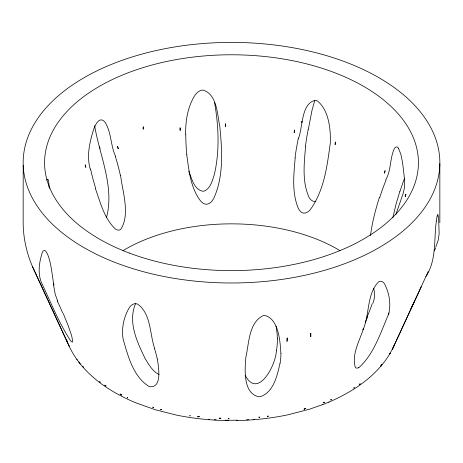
<?xml version="1.0" encoding="UTF-8"?>
<svg xmlns="http://www.w3.org/2000/svg" width="463" height="463" viewBox="0 0 463 463"><rect width="100%" height="100%" fill="white"/><g stroke="black" fill="none" stroke-linecap="round" stroke-linejoin="round"><path stroke-width="0.69" d="M23.196 165.349L23.15 221.696C23.109 238.81 27.155 255.836 34.592 271.231L68.935 345.722C81.581 373.259 108.273 391.287 135.428 402.654L155.279 409.743L176.472 415.097C193.632 418.61 211.134 420.387 228.647 420.589M185.663 134.131C185.431 121.057 187.625 107.509 194.362 96.136C196.046 93.659 198.205 91.136 201.214 90.314A5.429 4.462 -16 0 1 203.384 90.135C217.078 94.724 217.309 114.268 219.792 126.44C222.147 150.307 223.959 176.154 213.698 198.511C212.309 200.82 210.491 203.257 207.771 204.033A5.145 4.867 -27.5 0 1 205.902 204.189C204.015 204.004 202.383 202.863 201.069 201.555C190.496 188.424 188.991 170.442 186.687 154.341M280.891 353.529C280.132 341.491 278.848 319.401 265.137 315.523A5.429 4.294 -14.8 0 0 262.972 315.731C248.799 322.809 249.088 343.106 245.934 356.724C244.794 368.681 242.751 393.544 258.794 396.716A5.145 2.992 -10.5 0 0 260.854 396.496C273.679 391.854 277.25 375.516 279.901 363.744M295.191 157.877C293.75 174.557 291.678 192.527 298.322 208.385C299.22 210.057 300.371 211.718 302.084 212.627A5.145 4.48 61.5 0 0 303.769 213.136C306.286 213.368 308.456 211.62 310.088 209.918C324.198 190.727 327.214 165.771 330.327 142.783C330.819 129.113 328.713 109.881 317.369 100.969A5.429 4.034 42.7 0 0 315.419 100.378C301.222 102.884 302.866 127.134 298.56 138.113M305.592 146.094C304.249 163.045 301.778 181.606 309.186 197.539C310.031 198.928 311.113 200.259 312.606 200.977A5.116 4.468 62.1 0 0 313.943 201.388L315.876 201.26M436.354 221.048C433.756 239.863 436.771 259.685 425.983 276.509M370.51 235.557C372.096 222.622 375.441 209.971 379.371 197.568M358.414 367.755C357.459 368.259 356.111 368.363 355.352 367.454C351.486 354.733 359.329 341.254 363.235 329.303C369.746 314.267 366.546 294.7 378.294 282.129A5.406 3.027 -58.6 0 1 379.573 281.446C381.466 280.671 383.393 282.094 384.388 283.622C389.377 292.923 391.223 304.318 388.567 314.637L388.26 314.857C380.557 332.891 374.156 353.367 359.485 367.13A5.116 1.869 -46.1 0 1 358.414 367.761M276.313 350.682C276.469 363.524 258.169 400.321 245.112 375.18M308.346 129.223L311.993 110.368L314.776 100.465M392.867 217.546L396.172 203.668L399.777 191.56M437.107 216.285L436.609 219.155A11.291 1.32 -83.7 0 0 436.343 221.036M388.26 314.857L388.862 312.942M372.727 303.63C374.903 298.809 374.908 293.392 373.734 288.322M135.728 303.259C127.533 321.826 137.013 341.775 145.098 358.53C148.727 364.485 152.518 371.332 159.058 374.532M395.911 214.381L403.117 193.517L404.245 188.696L404.65 184.338L404.205 176.461L402.613 162.866L400.854 154.283L398.562 148.415M385.847 179.65C391.276 170.112 389.771 158.618 394.25 148.826C394.777 147.656 396.282 146.163 397.567 147.275A5.423 2.107 75.1 0 1 398.562 148.409M367.703 316.721L365.203 322.485M435.752 247.132L438.241 240.112L439.138 233.751L438.652 218.634L437.905 214.508L437.448 215.023A5.429 0.625 -83.7 0 0 437.107 216.221M106.577 217.269C114.593 186.398 99.638 155.846 94.631 125.623M421.463 286.296L392.746 348.489L389.684 353.952L390.222 353.119L389.939 353.668M392.306 349.38L428.165 271.642M392.595 348.818L394.615 344.46M414.096 302.108L410.878 308.728M389.603 354.201C375.846 376.656 352.899 391.796 329.124 402.006L328.759 402.15M363.658 328.267L362.859 329.482L363.235 329.303M302.229 121.428L301.008 122.006L302.067 122.244M99.765 148.299L100.141 148.119M236.257 420.56C253.741 420.242 271.202 418.349 288.316 414.721L309.411 409.223L322.838 404.546M322.503 404.685L329.124 402.006M53.424 283.767L53.94 285.098C51.972 275.12 51.561 264.581 47.839 254.945A9.272 3.305 72.4 0 0 47.446 254.008L46.341 251.965A5.429 1.933 72.4 0 0 45.345 250.848C44.072 249.731 42.648 251.357 42.266 252.532C39.193 262.284 37.434 273.483 41.705 283.165C50.884 302.426 58.708 322.601 70.422 340.513A5.139 0.868 59 0 0 71.296 341.526L72.35 342.111L72.714 341.098L71.609 335.629L68.35 326.062L63.223 313.457M76.829 359.45L77.199 359.936M79.954 363.565L80.313 364.045M99.342 146.875L99.875 147.703M68.935 345.722L69.149 346.121L32.491 266.624M67.1 341.162L67.395 341.735L66.77 340.114M57.771 301.372L55.166 294.144L53.517 284.71M188.725 171.125C191.641 178.006 193.835 189.309 202.528 191.202A5.139 4.873 -27.8 0 0 204.391 190.976C210.706 188.354 212.355 180.408 214.311 174.638C219.809 150.99 218.675 126.231 214.543 102.445M115.518 156.216C110.541 145.463 111.479 132.794 105.28 122.602C104.181 120.988 102.213 119.327 100.135 120.05A5.423 3.218 -61.5 0 0 98.717 120.826C96.223 122.892 94.961 126.023 93.775 128.94C89.758 141.805 86.349 155.892 90.273 169.226M95.297 188.296C100.378 202.354 104.14 218.495 115.437 229.04C116.601 229.839 118.088 230.441 119.5 230.001A5.145 3.75 -78.9 0 0 120.837 229.243C130.433 214.3 122.359 191.3 120.588 175.251M154.654 348.379C149.566 333.927 151.32 314.145 137.852 304.266A5.429 3.866 40.3 0 0 135.902 303.705C133.338 303.41 131.098 305.21 129.646 307.137C123.852 316.472 121.329 328.215 123.117 339.101C127.95 355.804 133.066 376.332 148.704 386.264A5.139 2.604 30 0 0 150.394 386.796C162.739 387.08 158.167 365.903 157.408 358.923M275.977 326.137L276.145 326.971M276.266 327.601L277.163 333.875L277.337 338.719M49.408 188.331C48.742 187.839 49.286 177.312 47.064 179.291A5.429 0.787 -86.2 0 0 46.775 180.246M439.844 163.584A208.35 120.293 0 0 1 126.005 266.428A208.35 120.293 0 0 1 128.65 58.083A208.35 120.293 0 0 1 439.844 163.584L439.85 222.657M57.25 300.921A222.987 46.352 54.6 0 1 62.713 312.982M154.434 348.338A223.01 114.448 24.4 0 1 157.223 358.877M280.977 353.512A222.987 122.041 -15.6 0 1 280.028 363.727M277.447 338.702A222.477 121.341 -16.2 0 1 276.48 350.659M372.067 304.133A222.483 64.172 -49.4 0 1 366.985 317.224M123.031 250.633A150.012 86.61 0 0 1 339.969 250.633M186.78 154.324A222.471 209.05 -44.1 0 1 185.767 134.125M95.569 188.1A222.471 152.072 -84.9 0 1 90.563 169.059M434.317 250.83A223.016 31.831 -71.3 0 1 435.614 248.058M305.499 146.077A222.987 202.725 57.5 0 1 308.26 129.2M115.333 156.326A222.396 175.593 -76.9 0 1 120.38 175.344M220.816 418.205A156.679 90.459 0 0 1 219.497 418.153M399.882 191.653A223.021 134.577 89.4 0 1 404.569 178.278M379.637 197.799A222.471 135.52 89.2 0 1 386.084 179.904M295.041 157.848A222.471 202.962 56.5 0 1 298.427 138.072M254.534 419.275A156.679 90.459 0 0 1 253.226 419.385M248.619 419.715A156.679 90.459 0 0 1 246.64 419.831M237.38 420.196A156.679 90.459 0 0 1 225.452 420.19M216.192 419.825A156.679 90.459 0 0 1 214.219 419.704M209.612 419.368A156.679 90.459 0 0 1 208.298 419.258M287.06 338.112L287.019 341.422L287.39 338.054L287.06 338.112M310.852 333.401L310.795 336.717L310.523 333.476L310.852 333.401M180.119 127.875L179.991 130.462L180.344 130.398L180.119 127.875M335.432 142.077L335.27 144.659L334.969 144.537L335.432 142.077M294.665 130.086L294.387 132.597L294.034 132.528L294.665 130.086M259.685 417.105L259.639 417.545L258.742 417.186L259.685 417.105M267.359 416.243L267.29 416.683L268.505 416.081L267.359 416.243M143.553 126.955L143.177 129.299L143.136 127.082L143.553 126.955M405.854 194.286L405.2 196.711L405.854 194.286M304.208 408.916L304.081 409.373L305.916 408.418L304.208 408.916M385.083 170.749L384.406 173.081L385.083 170.749M127.678 397.717L127.568 398.064L127.383 397.584L127.678 397.717M324.557 402.225L324.395 402.694L323.191 402.723L324.557 402.225M330.958 399.638L330.779 400.107L331.369 399.453L330.958 399.638M354.27 387.658L354.05 388.156L353.651 388.023L354.27 387.658M359.467 384.29L359.236 384.788L360.255 383.729L359.467 384.29M381.072 365.562L380.806 366.094L381.934 364.526L381.072 365.562M229.011 418.465L228.577 418.905L228.572 418.465L229.011 418.465M85.846 167.317L85.198 164.961L85.846 167.317M118.349 148.594L118.053 148.721L117.55 146.285L118.349 148.594M161.57 409.657L160.684 409.853L160.557 409.402L161.57 409.657M199.368 416.671L197.614 416.92L197.556 416.48L199.368 416.671M83.323 367.084L82.825 366.563L83.323 367.084M225.701 126.283L225.336 126.283L225.307 123.743L225.701 126.283M220.764 418.28L219.074 418.199L220.782 418.72L220.764 418.28M189.94 415.461L190.015 415.907L189.94 415.461M105.998 385.899L105.037 385.644L104.806 385.147L105.998 385.899M153.554 407.399L152.651 407.11L153.693 407.857L153.554 407.399M121.37 394.707L120.062 394.019L121.566 395.188L121.37 394.707M99.823 381.674L100.06 382.178L99.823 381.674M79.358 362.523L78.913 361.939L79.63 363.061L79.358 362.523M129.368 253.087A186.919 107.92 0 0 0 418.147 168.573A186.919 107.92 0 0 0 146.985 66.441A186.919 107.92 0 0 0 129.368 253.087"/></g></svg>
